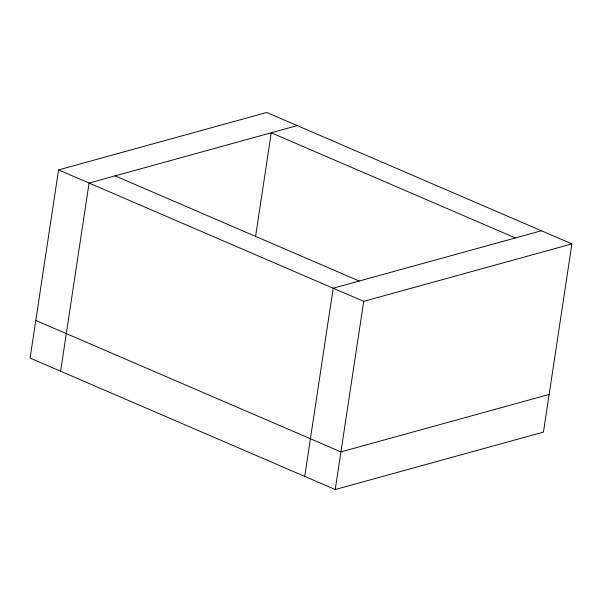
<?xml version="1.0" encoding="UTF-8"?>
<svg xmlns="http://www.w3.org/2000/svg" width="602" height="602" viewBox="0 0 602 602"><rect width="100%" height="100%" fill="white"/><g stroke="black" fill="none" stroke-linecap="round" stroke-linejoin="round"><path stroke-width="0.9" d="M58.56 169.907L30.1 358.085L335.239 489.531L543.44 432.093L571.9 243.915L266.761 112.469L58.56 169.907L363.698 301.354L571.9 243.915M60.614 371.231L89.073 183.053L297.275 125.607M255.511 236.872L271.254 132.794L515.357 237.948M304.725 476.393L333.184 288.207L541.386 230.769M335.239 489.531L363.698 301.354M549.129 394.453L340.928 451.899L35.789 320.452M115.102 175.874L359.206 281.029"/></g></svg>
